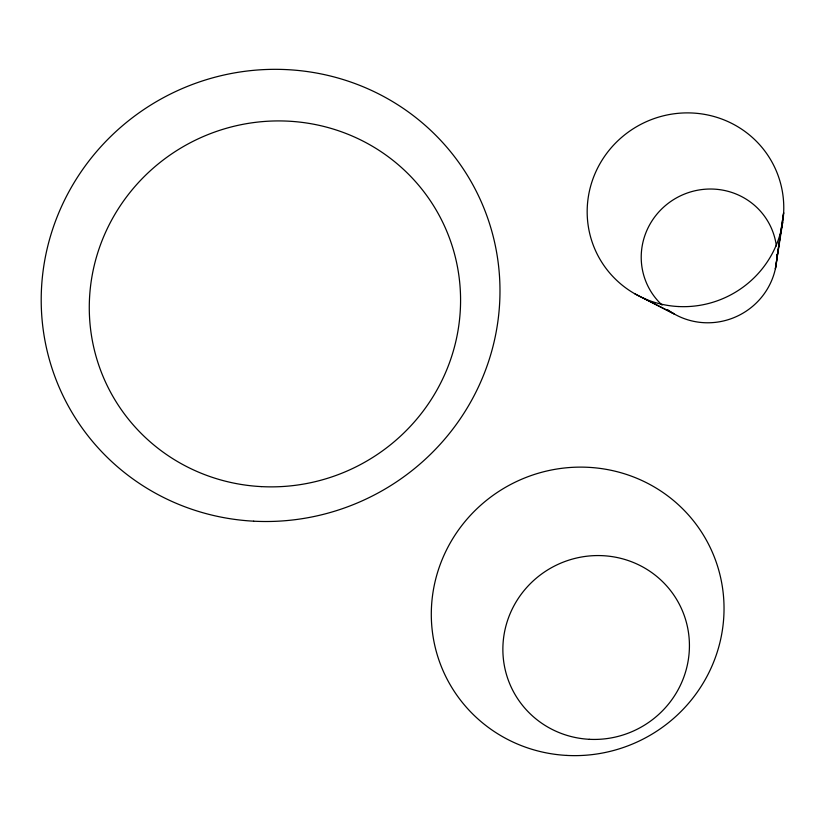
<?xml version="1.0" encoding="UTF-8"?>
<svg xmlns="http://www.w3.org/2000/svg" width="825" height="825" viewBox="0 0 825 825"><rect width="100%" height="100%" fill="white"/><g stroke="black" fill="none" stroke-linecap="round" stroke-linejoin="round"><path stroke-width="1.24" d="M776.779 259.132L783.647 212.695L775.376 268.826L782.698 222.172M643.356 298.145L673.994 313.84L634.848 293.813M662.124 305.116A68.207 66.536 -27.1 0 1 678.49 196.814A68.207 66.536 -27.1 0 1 776.377 246.015M776.933 254.327A68.207 66.536 -27.1 0 1 739.118 315.274A68.207 66.536 -27.1 0 1 667.631 309.674M678.212 306.529A98.794 96.381 -27.1 0 0 774.005 165.928A98.794 96.381 -27.1 0 0 604.199 156.894A98.794 96.381 -27.1 0 0 678.212 306.529M566.857 755.432A147.108 143.509 -27.1 0 0 709.479 546.067A147.108 143.509 -27.1 0 0 456.658 532.63A147.108 143.509 -27.1 0 0 566.857 755.432M589.256 739.303A93.761 91.462 -27.1 0 0 680.161 605.88A93.761 91.462 -27.1 0 0 519.028 597.31A93.761 91.462 -27.1 0 0 589.256 739.303M253.646 521.183A230.557 224.916 -27.1 0 0 477.18 193.071A230.557 224.916 -27.1 0 0 80.943 172.002A230.557 224.916 -27.1 0 0 253.646 521.183M261.216 486.606A186.584 182.016 -27.1 0 0 442.118 221.059A186.584 182.016 -27.1 0 0 121.45 204.012A186.584 182.016 -27.1 0 0 261.216 486.606"/></g></svg>
